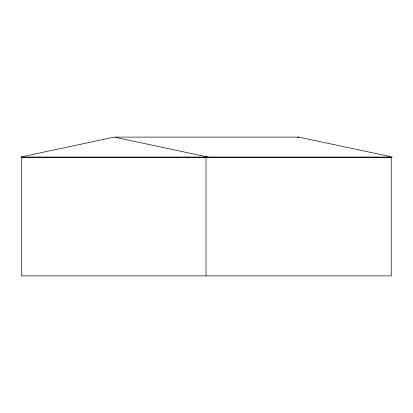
<?xml version="1.0" encoding="UTF-8"?>
<svg xmlns="http://www.w3.org/2000/svg" width="413" height="413" viewBox="0 0 413 413"><rect width="100%" height="100%" fill="white"/><g stroke="black" fill="none" stroke-linecap="round" stroke-linejoin="round"><path stroke-width="0.62" d="M114.246 137.111L20.65 157.023L392.35 157.023L298.754 137.111L114.246 137.111L207.847 157.023M205.153 157.023L206.412 156.759M297.494 137.379L298.754 137.111M206.035 157.539L206.035 275.889M391.235 157.539L21.373 157.539L21.373 275.889L391.235 275.889L391.235 157.539"/></g></svg>
